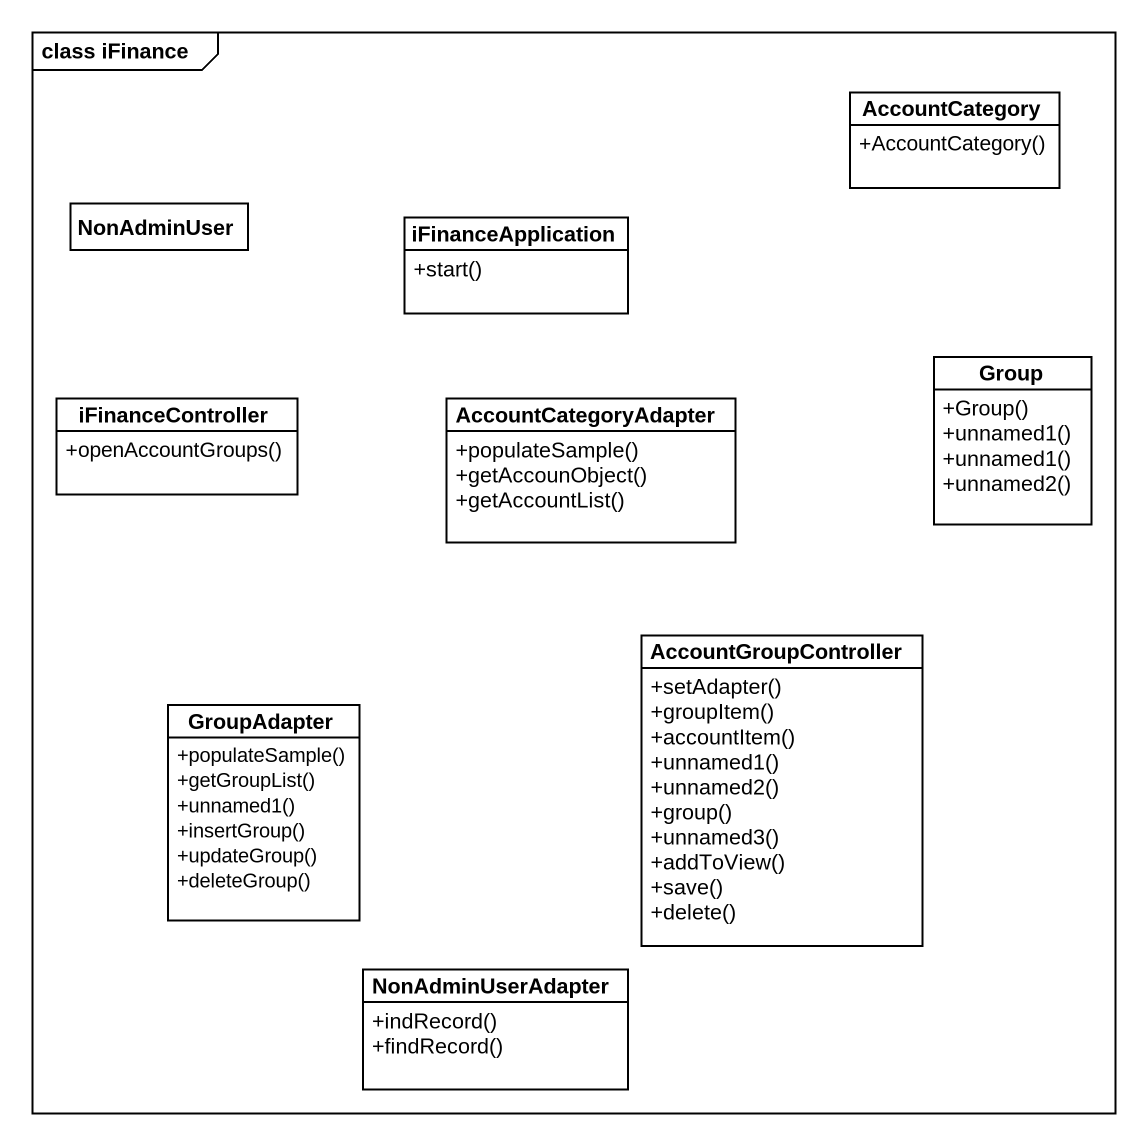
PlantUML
@startuml
mainframe class iFinance
hide circle
hide empty members
skinparam classAttributeIconSize 0
class AccountCategory {
  +AccountCategory()
}
class NonAdminUser
class iFinanceApplication {
  +start()
}
class iFinanceController {
  +openAccountGroups()
}
class AccountCategoryAdapter {
  +populateSample()
  +getAccounObject()
  +getAccountList()
}
class "Group" as Group_ {
  +Group()
  +unnamed1()
  +unnamed1()
  +unnamed2()
}
class GroupAdapter {
  +populateSample()
  +getGroupList()
  +unnamed1()
  +insertGroup()
  +updateGroup()
  +deleteGroup()
}
class AccountGroupController {
  +setAdapter()
  +groupItem()
  +accountItem()
  +unnamed1()
  +unnamed2()
  +group()
  +unnamed3()
  +addToView()
  +save()
  +delete()
}
class NonAdminUserAdapter {
  +indRecord()
  +findRecord()
}
@enduml
